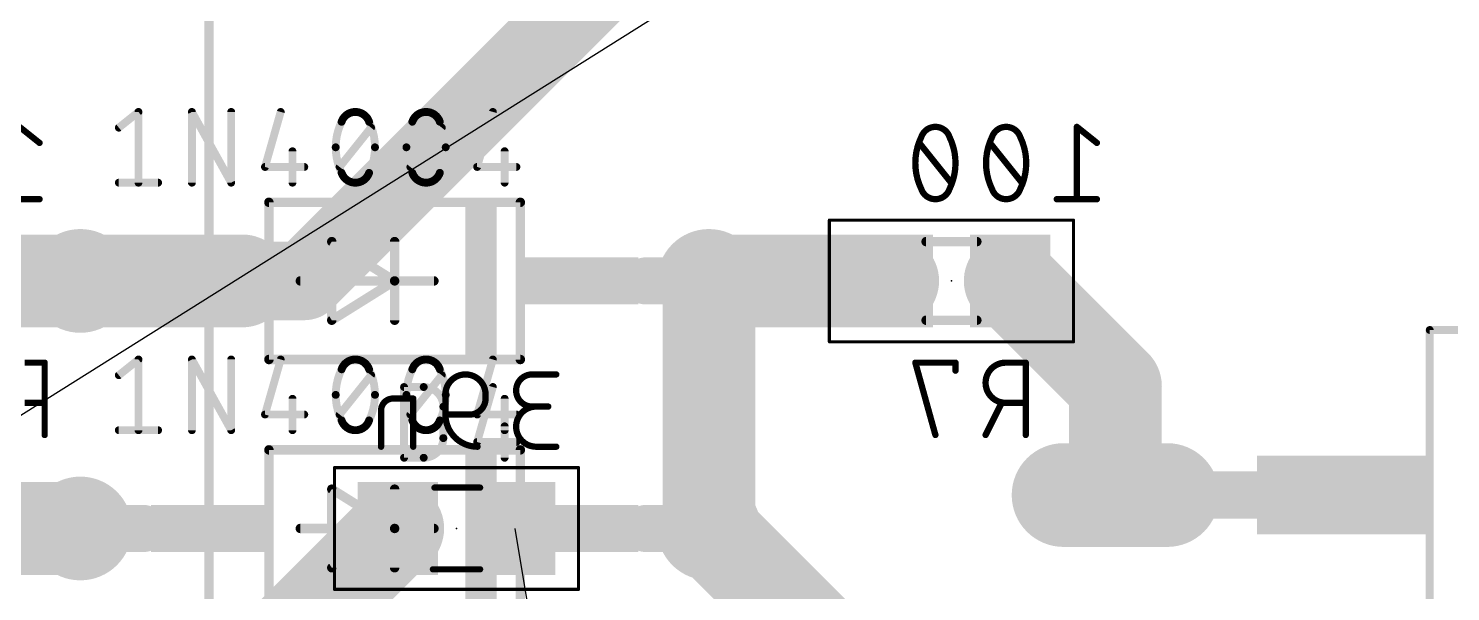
# Model space of a CAD drawing. Extents: x -92 to 260, y -27 to 208.
# Drawn here: x 132.08 to 155.07, y 108.98 to 118.08 of the extents above; entities that cross this region are included whole.
import ezdxf

# ---------------------------------------------------------------- set-up
doc = ezdxf.new("R2010")
doc.units = 0
for name, color, linetype in [('1', 12, 'CONTINUOUS'), ('121', 253, 'CONTINUOUS'), ('16', 132, 'CONTINUOUS'), ('17', 110, 'CONTINUOUS'), ('19', 53, 'CONTINUOUS'), ('21', 253, 'CONTINUOUS'), ('23', 53, 'CONTINUOUS'), ('24', 53, 'CONTINUOUS'), ('25', 253, 'CONTINUOUS'), ('26', 253, 'CONTINUOUS'), ('27', 253, 'CONTINUOUS'), ('28', 253, 'CONTINUOUS'), ('40', 132, 'CONTINUOUS'), ('51', 253, 'CONTINUOUS'), ('52', 253, 'CONTINUOUS')]:
    doc.layers.add(name, color=color, linetype=linetype)

# ---------------------------------------------------------------- blocks, each defined once
blk = doc.blocks.new('RECT')
blk.add_solid([(-0.5, -0.5), (0.5, -0.5), (-0.5, 0.5), (0.5, 0.5)])
blk = doc.blocks.new('ROUNDP')
at = {"const_width": 0.5}
blk.add_lwpolyline([(0, -0.25, 1), (0, 0.25, 1), (0, -0.25)], format="xyb", dxfattribs=at)
blk = doc.blocks.new('LONGP100')
at = {"const_width": 1}
blk.add_lwpolyline([(-0.5, 0), (0.5, 0)], dxfattribs=at)
at = {"const_width": 0.5}
for points in [[(-0.5, 0.25, 1), (-0.5, -0.25)], [(0.5, -0.25, 1), (0.5, 0.25)]]:
    blk.add_lwpolyline(points, format="xyb", dxfattribs=at)

msp = doc.modelspace()

# ---------------------------------------------------------------- linework, layer by layer
at = {"layer": '1'}
for points, const_width in [([(142.73, 120.19), (136.54, 114)], 1.27), ([(135.54, 114), (132.92, 114)], 1.5), ([(136.54, 114), (132.92, 114)], 1.27), ([(132.92, 110), (130.95, 110)], 1.5)]:
    msp.add_lwpolyline(points, dxfattribs=dict(at, const_width=const_width))
for points, const_width in [([(132.92, 114.375, 1), (132.92, 113.625)], 0.75), ([(135.54, 113.625, 1), (135.54, 114.375)], 0.75), ([(132.92, 114.3175, 1), (132.92, 113.6825)], 0.635), ([(136.3155, 114.2245, 1), (136.7645, 113.7755)], 0.635), ([(136.54, 113.6825, 1), (136.54, 114.3175)], 0.635), ([(132.92, 109.625, 1), (132.92, 110.375)], 0.75)]:
    msp.add_lwpolyline(points, format="xyb", dxfattribs=dict(at, const_width=const_width))
at = {"layer": '121', "const_width": 0.1524}
msp.add_lwpolyline([(135, 175), (135, 85)], dxfattribs=at)
at = {"layer": '16', "const_width": 1.5}
for points in [[(132.92, 114), (130.95, 114)], [(143.08, 110), (143.08, 114)], [(143.08, 114), (146.05, 114)], [(147.95, 114), (149.65, 112.3)], [(149.65, 112.3), (149.65, 110.54)], [(136.27, 108.22), (138.05, 110)], [(143.08, 110), (147, 106.08)]]:
    msp.add_lwpolyline(points, dxfattribs=at)
at = {"layer": '16', "const_width": 0.75}
for points in [[(132.92, 113.625, 1), (132.92, 114.375)], [(143.455, 114, 1), (142.705, 114)], [(143.08, 114.375, 1), (143.08, 113.625)], [(146.05, 113.625, 1), (146.05, 114.375)], [(148.2152, 114.2652, 1), (147.6848, 113.7348)], [(150.025, 112.3, 1), (149.275, 112.3)], [(149.3848, 112.0348, 1), (149.9152, 112.5652)], [(149.275, 110.54, 1), (150.025, 110.54)], [(138.3152, 109.7348, 1), (137.7848, 110.2652)], [(143.3452, 110.2652, 1), (142.8148, 109.7348)], [(142.705, 110, 1), (143.455, 110)]]:
    msp.add_lwpolyline(points, format="xyb", dxfattribs=at)
at = {"layer": '19'}
for p, q in [((145.27, 120.19), (129.05, 110)), ((140.95, 104), (139.95, 110))]:
    msp.add_line(p, q, dxfattribs=at)
at = {"layer": '21'}
for points, const_width in [([(135.968, 115.27), (140.032, 115.27)], 0.1524), ([(135.968, 115.27), (135.968, 112.73)], 0.1524), ([(140.032, 112.73), (140.032, 115.27)], 0.1524), ([(136.984, 113.365), (136.984, 114.635)], 0.1524), ([(136.984, 114.635), (138, 114)], 0.1524), ([(138, 114), (138, 114.635)], 0.1524), ([(138, 114), (136.476, 114)], 0.1524), ([(138, 114), (136.984, 113.365)], 0.1524), ([(138.635, 114), (138, 114)], 0.1524), ([(138, 113.365), (138, 114)], 0.1524), ([(154.73, 113.207), (154.73, 102.793)], 0.127), ([(154.73, 113.207), (167.176, 113.207)], 0.127), ([(140.032, 112.73), (135.968, 112.73)], 0.1524), ([(135.968, 111.27), (140.032, 111.27)], 0.1524), ([(135.968, 111.27), (135.968, 108.73)], 0.1524), ([(140.032, 108.73), (140.032, 111.27)], 0.1524), ([(136.984, 109.365), (136.984, 110.635)], 0.1524), ([(136.984, 110.635), (138, 110)], 0.1524), ([(138, 110), (138, 110.635)], 0.1524), ([(138, 110), (136.476, 110)], 0.1524), ([(138, 110), (136.984, 109.365)], 0.1524), ([(138.635, 110), (138, 110)], 0.1524), ([(138, 109.365), (138, 110)], 0.1524)]:
    msp.add_lwpolyline(points, dxfattribs=dict(at, const_width=const_width))
for points, const_width in [([(135.968, 115.3081, 1), (135.968, 115.2319)], 0.0762), ([(136.0061, 115.27, 1), (135.9299, 115.27)], 0.0762), ([(140.0701, 115.27, 1), (139.9939, 115.27)], 0.0762), ([(140.032, 115.2319, 1), (140.032, 115.3081)], 0.0762), ([(137.0221, 114.635, 1), (136.9459, 114.635)], 0.0762), ([(137.0042, 114.6673, 1), (136.9638, 114.6027)], 0.0762), ([(138.0381, 114.635, 1), (137.9619, 114.635)], 0.0762), ([(136.476, 114.0381, 1), (136.476, 113.9619)], 0.0762), ([(138, 114.0381, 1), (138, 113.9619)], 0.0762), ([(138.0381, 114, 1), (137.9619, 114)], 0.0762), ([(137.9619, 114, 1), (138.0381, 114)], 0.0762), ([(138.0202, 113.9677, 1), (137.9798, 114.0323)], 0.0762), ([(137.9798, 113.9677, 1), (138.0202, 114.0323)], 0.0762), ([(138, 113.9619, 1), (138, 114.0381)], 0.0762), ([(138.635, 113.9619, 1), (138.635, 114.0381)], 0.0762), ([(136.9638, 113.3973, 1), (137.0042, 113.3327)], 0.0762), ([(136.9459, 113.365, 1), (137.0221, 113.365)], 0.0762), ([(137.9619, 113.365, 1), (138.0381, 113.365)], 0.0762), ([(154.73, 113.2388, 1), (154.73, 113.1753)], 0.0635), ([(154.7618, 113.207, 1), (154.6983, 113.207)], 0.0635), ([(135.968, 112.7681, 1), (135.968, 112.6919)], 0.0762), ([(135.9299, 112.73, 1), (136.0061, 112.73)], 0.0762), ([(139.9939, 112.73, 1), (140.0701, 112.73)], 0.0762), ([(140.032, 112.6919, 1), (140.032, 112.7681)], 0.0762), ([(135.968, 111.3081, 1), (135.968, 111.2319)], 0.0762), ([(136.0061, 111.27, 1), (135.9299, 111.27)], 0.0762), ([(140.0701, 111.27, 1), (139.9939, 111.27)], 0.0762), ([(140.032, 111.2319, 1), (140.032, 111.3081)], 0.0762), ([(137.0221, 110.635, 1), (136.9459, 110.635)], 0.0762), ([(137.0042, 110.6673, 1), (136.9638, 110.6027)], 0.0762), ([(138.0381, 110.635, 1), (137.9619, 110.635)], 0.0762), ([(136.476, 110.0381, 1), (136.476, 109.9619)], 0.0762), ([(138, 110.0381, 1), (138, 109.9619)], 0.0762), ([(138.0381, 110, 1), (137.9619, 110)], 0.0762), ([(137.9619, 110, 1), (138.0381, 110)], 0.0762), ([(138.0202, 109.9677, 1), (137.9798, 110.0323)], 0.0762), ([(137.9798, 109.9677, 1), (138.0202, 110.0323)], 0.0762), ([(138, 109.9619, 1), (138, 110.0381)], 0.0762), ([(138.635, 109.9619, 1), (138.635, 110.0381)], 0.0762), ([(136.9638, 109.3973, 1), (137.0042, 109.3327)], 0.0762), ([(136.9459, 109.365, 1), (137.0221, 109.365)], 0.0762), ([(137.9619, 109.365, 1), (138.0381, 109.365)], 0.0762)]:
    msp.add_lwpolyline(points, format="xyb", dxfattribs=dict(at, const_width=const_width))
at = {"layer": '23'}
for p in [(138, 114), (138, 110)]:
    msp.add_point(p, dxfattribs=at)
at = {"layer": '24'}
for p in [(147, 114), (139, 110)]:
    msp.add_point(p, dxfattribs=at)
at = {"layer": '25'}
for points, const_width in [([(138.1524, 112.3173, 1), (138.1524, 112.2537)], 0.0635), ([(138.1841, 112.2855, 1), (138.1207, 112.2855)], 0.0635), ([(138.4699, 112.3173, 1), (138.4699, 112.2537)], 0.0635), ([(138.7874, 111.968, 0.4142), (138.4699, 112.2855)], 0.127), ([(138.4699, 112.2537, 1), (138.4699, 112.3173)], 0.0635), ([(139.618, 112.2768, 1), (139.557, 112.2942)], 0.0635), ([(138.8192, 111.968, 1), (138.7557, 111.968)], 0.0635), ([(138.7557, 111.968, 1), (138.8192, 111.968)], 0.0635), ([(139.8098, 111.6505, 1), (139.7463, 111.6505)], 0.0635), ([(138.4699, 111.1425, 0.4142), (138.7874, 111.46)], 0.127), ([(138.8192, 111.46, 1), (138.7557, 111.46)], 0.0635), ([(138.7557, 111.46, 1), (138.8192, 111.46)], 0.0635), ([(139.3335, 111.4283, 1), (139.3335, 111.3648)], 0.0635), ([(139.303, 111.4052, 1), (139.364, 111.3878)], 0.0635), ([(139.9685, 111.3648, 1), (139.9685, 111.4283)], 0.0635), ([(138.1524, 111.1743, 1), (138.1524, 111.1107)], 0.0635), ([(138.1207, 111.1425, 1), (138.1841, 111.1425)], 0.0635), ([(138.4699, 111.1743, 1), (138.4699, 111.1107)], 0.0635), ([(138.4699, 111.1107, 1), (138.4699, 111.1743)], 0.0635), ([(139.7463, 111.1425, 1), (139.8098, 111.1425)], 0.0635)]:
    msp.add_lwpolyline(points, format="xyb", dxfattribs=dict(at, const_width=const_width))
at = {"layer": '25', "const_width": 0.127}
for points in [[(138.1524, 111.1425), (138.1524, 112.2855)], [(138.1524, 112.2855), (138.4699, 112.2855)], [(139.5875, 112.2855), (139.3335, 111.3965)], [(138.7874, 111.968), (138.7874, 111.46)], [(139.778, 111.6505), (139.778, 111.1425)], [(139.3335, 111.3965), (139.9685, 111.3965)], [(138.4699, 111.1425), (138.1524, 111.1425)]]:
    msp.add_lwpolyline(points, dxfattribs=at)
at = {"layer": '26', "const_width": 0.1016}
for points in [[(132.3435, 112.6792), (132.019, 112.6792)], [(132.3435, 111.5108), (132.3435, 112.6792)], [(147.0649, 112.6792), (146.4158, 112.6792)], [(146.4158, 112.6792), (146.7404, 111.5108)], [(147.0649, 112.5494), (147.0649, 112.6792)], [(148.2005, 112.6792), (147.876, 112.6792)], [(148.2005, 111.5108), (148.2005, 112.6792)], [(132.019, 112.0301), (132.3435, 112.0301)], [(147.5514, 111.5108), (147.8111, 112.0301)], [(147.876, 112.0301), (148.2005, 112.0301)]]:
    msp.add_lwpolyline(points, dxfattribs=at)
at = {"layer": '26'}
for points, const_width in [([(132.3689, 112.6792, 1), (132.3181, 112.6792)], 0.0508), ([(132.3435, 112.6538, 1), (132.3435, 112.7046)], 0.0508), ([(146.4158, 112.7046, 1), (146.4158, 112.6538)], 0.0508), ([(146.4403, 112.686, 1), (146.3913, 112.6724)], 0.0508), ([(147.0903, 112.6792, 1), (147.0395, 112.6792)], 0.0508), ([(147.0649, 112.6538, 1), (147.0649, 112.7046)], 0.0508), ([(147.876, 112.6792, 1), (147.876, 112.0301)], 0.1016), ([(147.876, 112.7046, 1), (147.876, 112.6538)], 0.0508), ([(147.876, 112.6538, 1), (147.876, 112.7046)], 0.0508), ([(148.2259, 112.6792, 1), (148.1751, 112.6792)], 0.0508), ([(148.2005, 112.6538, 1), (148.2005, 112.7046)], 0.0508), ([(147.0395, 112.5494, 1), (147.0903, 112.5494)], 0.0508), ([(132.3435, 112.0047, 1), (132.3435, 112.0555)], 0.0508), ([(147.8338, 112.0187, 1), (147.7884, 112.0414)], 0.0508), ([(147.876, 112.0555, 1), (147.876, 112.0047)], 0.0508), ([(147.876, 112.0047, 1), (147.876, 112.0555)], 0.0508), ([(148.2005, 112.0047, 1), (148.2005, 112.0555)], 0.0508), ([(132.3181, 111.5108, 1), (132.3689, 111.5108)], 0.0508), ([(146.7159, 111.504, 1), (146.7648, 111.5176)], 0.0508), ([(147.5287, 111.5222, 1), (147.5742, 111.4994)], 0.0508), ([(148.1751, 111.5108, 1), (148.2259, 111.5108)], 0.0508)]:
    msp.add_lwpolyline(points, format="xyb", dxfattribs=dict(at, const_width=const_width))
at = {"layer": '27', "const_width": 0.127}
for points in [[(133.5423, 116.4765), (133.8598, 116.7305)], [(133.8598, 116.7305), (133.8598, 115.5875)], [(134.7234, 115.5875), (134.7234, 116.7305)], [(134.7234, 116.7305), (135.3584, 115.5875)], [(135.3584, 115.5875), (135.3584, 116.7305)], [(136.1585, 116.7305), (135.9045, 115.8415)], [(139.5875, 116.7305), (139.3335, 115.8415)], [(137.111, 115.8415), (137.619, 116.4765)], [(138.254, 115.8415), (138.762, 116.4765)], [(136.349, 116.0955), (136.349, 115.5875)], [(139.778, 116.0955), (139.778, 115.5875)], [(135.9045, 115.8415), (136.5395, 115.8415)], [(139.3335, 115.8415), (139.9685, 115.8415)], [(133.5423, 115.5875), (134.1773, 115.5875)], [(133.5423, 112.4765), (133.8598, 112.7305)], [(133.8598, 112.7305), (133.8598, 111.5875)], [(134.7234, 111.5875), (134.7234, 112.7305)], [(134.7234, 112.7305), (135.3584, 111.5875)], [(135.3584, 111.5875), (135.3584, 112.7305)], [(136.1585, 112.7305), (135.9045, 111.8415)], [(139.5875, 112.7305), (139.3335, 111.8415)], [(137.111, 111.8415), (137.619, 112.4765)], [(138.254, 111.8415), (138.762, 112.4765)], [(136.349, 112.0955), (136.349, 111.5875)], [(139.778, 112.0955), (139.778, 111.5875)], [(135.9045, 111.8415), (136.5395, 111.8415)], [(139.3335, 111.8415), (139.9685, 111.8415)], [(133.5423, 111.5875), (134.1773, 111.5875)]]:
    msp.add_lwpolyline(points, dxfattribs=at)
at = {"layer": '27'}
for points, const_width in [([(133.8915, 116.7305, 1), (133.8281, 116.7305)], 0.0635), ([(133.8796, 116.7057, 1), (133.84, 116.7553)], 0.0635), ([(134.7512, 116.7459, 1), (134.6956, 116.7151)], 0.0635), ([(134.7551, 116.7305, 1), (134.6917, 116.7305)], 0.0635), ([(135.3902, 116.7305, 1), (135.3267, 116.7305)], 0.0635), ([(136.189, 116.7218, 1), (136.128, 116.7392)], 0.0635), ([(137.365, 116.7305, 0.3205), (137.1428, 116.5718)], 0.127), ([(137.5873, 116.5718, 0.3205), (137.365, 116.7305)], 0.127), ([(137.365, 116.7623, 1), (137.365, 116.6988)], 0.0635), ([(137.365, 116.6988, 1), (137.365, 116.7623)], 0.0635), ([(138.508, 116.7305, 0.3205), (138.2858, 116.5718)], 0.127), ([(138.7303, 116.5718, 0.3205), (138.508, 116.7305)], 0.127), ([(138.508, 116.7623, 1), (138.508, 116.6988)], 0.0635), ([(138.508, 116.6988, 1), (138.508, 116.7623)], 0.0635), ([(139.618, 116.7218, 1), (139.557, 116.7392)], 0.0635), ([(137.1428, 116.5718, 0.1139), (137.0475, 116.159)], 0.127), ([(137.1127, 116.582, 1), (137.1728, 116.5615)], 0.0635), ([(137.1713, 116.5578, 1), (137.1142, 116.5857)], 0.0635), ([(137.6158, 116.5857, 1), (137.5587, 116.5578)], 0.0635), ([(137.6825, 116.159, 0.1139), (137.5873, 116.5718)], 0.127), ([(137.5572, 116.5615, 1), (137.6173, 116.582)], 0.0635), ([(137.6438, 116.4567, 1), (137.5942, 116.4963)], 0.0635), ([(138.2858, 116.5718, 0.1139), (138.1905, 116.159)], 0.127), ([(138.2557, 116.582, 1), (138.3158, 116.5615)], 0.0635), ([(138.3143, 116.5578, 1), (138.2572, 116.5857)], 0.0635), ([(138.7588, 116.5857, 1), (138.7017, 116.5578)], 0.0635), ([(138.8255, 116.159, 0.1139), (138.7303, 116.5718)], 0.127), ([(138.7002, 116.5615, 1), (138.7603, 116.582)], 0.0635), ([(138.7868, 116.4567, 1), (138.7372, 116.4963)], 0.0635), ([(133.5225, 116.5013, 1), (133.5621, 116.4517)], 0.0635), ([(136.3808, 116.0955, 1), (136.3173, 116.0955)], 0.0635), ([(137.0475, 116.159, 0.1139), (137.1428, 115.7463)], 0.127), ([(137.0793, 116.159, 1), (137.0158, 116.159)], 0.0635), ([(137.0158, 116.159, 1), (137.0793, 116.159)], 0.0635), ([(137.5873, 115.7463, 0.1139), (137.6825, 116.159)], 0.127), ([(137.7142, 116.159, 1), (137.6508, 116.159)], 0.0635), ([(137.6508, 116.159, 1), (137.7142, 116.159)], 0.0635), ([(138.1905, 116.159, 0.1139), (138.2858, 115.7463)], 0.127), ([(138.2223, 116.159, 1), (138.1588, 116.159)], 0.0635), ([(138.1588, 116.159, 1), (138.2223, 116.159)], 0.0635), ([(138.7303, 115.7463, 0.1139), (138.8255, 116.159)], 0.127), ([(138.8572, 116.159, 1), (138.7938, 116.159)], 0.0635), ([(138.7938, 116.159, 1), (138.8572, 116.159)], 0.0635), ([(139.8098, 116.0955, 1), (139.7463, 116.0955)], 0.0635), ([(135.9045, 115.8733, 1), (135.9045, 115.8098)], 0.0635), ([(135.874, 115.8502, 1), (135.935, 115.8328)], 0.0635), ([(136.5395, 115.8098, 1), (136.5395, 115.8733)], 0.0635), ([(137.0862, 115.8613, 1), (137.1358, 115.8217)], 0.0635), ([(138.2292, 115.8613, 1), (138.2788, 115.8217)], 0.0635), ([(139.3335, 115.8733, 1), (139.3335, 115.8098)], 0.0635), ([(139.303, 115.8502, 1), (139.364, 115.8328)], 0.0635), ([(139.9685, 115.8098, 1), (139.9685, 115.8733)], 0.0635), ([(133.5423, 115.6193, 1), (133.5423, 115.5558)], 0.0635), ([(133.8281, 115.5875, 1), (133.8915, 115.5875)], 0.0635), ([(134.1773, 115.5558, 1), (134.1773, 115.6193)], 0.0635), ([(134.6917, 115.5875, 1), (134.7551, 115.5875)], 0.0635), ([(135.3267, 115.5875, 1), (135.3902, 115.5875)], 0.0635), ([(135.3306, 115.5721, 1), (135.3862, 115.6029)], 0.0635), ([(136.3173, 115.5875, 1), (136.3808, 115.5875)], 0.0635), ([(137.1728, 115.7565, 1), (137.1127, 115.736)], 0.0635), ([(137.1428, 115.7463, 0.3205), (137.365, 115.5875)], 0.127), ([(137.1142, 115.7323, 1), (137.1713, 115.7602)], 0.0635), ([(137.365, 115.5875, 0.3205), (137.5873, 115.7463)], 0.127), ([(137.365, 115.6193, 1), (137.365, 115.5558)], 0.0635), ([(137.365, 115.5558, 1), (137.365, 115.6193)], 0.0635), ([(137.5587, 115.7602, 1), (137.6158, 115.7323)], 0.0635), ([(137.6173, 115.736, 1), (137.5572, 115.7565)], 0.0635), ([(138.3158, 115.7565, 1), (138.2557, 115.736)], 0.0635), ([(138.2858, 115.7463, 0.3205), (138.508, 115.5875)], 0.127), ([(138.2572, 115.7323, 1), (138.3143, 115.7602)], 0.0635), ([(138.508, 115.5875, 0.3205), (138.7303, 115.7463)], 0.127), ([(138.508, 115.6193, 1), (138.508, 115.5558)], 0.0635), ([(138.508, 115.5558, 1), (138.508, 115.6193)], 0.0635), ([(138.7017, 115.7602, 1), (138.7588, 115.7323)], 0.0635), ([(138.7603, 115.736, 1), (138.7002, 115.7565)], 0.0635), ([(139.7463, 115.5875, 1), (139.8098, 115.5875)], 0.0635), ([(133.8915, 112.7305, 1), (133.8281, 112.7305)], 0.0635), ([(133.8796, 112.7057, 1), (133.84, 112.7553)], 0.0635), ([(134.7512, 112.7459, 1), (134.6956, 112.7151)], 0.0635), ([(134.7551, 112.7305, 1), (134.6917, 112.7305)], 0.0635), ([(135.3902, 112.7305, 1), (135.3267, 112.7305)], 0.0635), ([(136.189, 112.7218, 1), (136.128, 112.7392)], 0.0635), ([(137.1428, 112.5718, 0.1139), (137.0475, 112.159)], 0.127), ([(137.365, 112.7305, 0.3205), (137.1428, 112.5718)], 0.127), ([(137.1713, 112.5578, 1), (137.1142, 112.5857)], 0.0635), ([(137.5873, 112.5718, 0.3205), (137.365, 112.7305)], 0.127), ([(137.365, 112.7623, 1), (137.365, 112.6988)], 0.0635), ([(137.365, 112.6988, 1), (137.365, 112.7623)], 0.0635), ([(137.6158, 112.5857, 1), (137.5587, 112.5578)], 0.0635), ([(137.6825, 112.159, 0.1139), (137.5873, 112.5718)], 0.127), ([(138.2858, 112.5718, 0.1139), (138.1905, 112.159)], 0.127), ([(138.508, 112.7305, 0.3205), (138.2858, 112.5718)], 0.127), ([(138.3143, 112.5578, 1), (138.2572, 112.5857)], 0.0635), ([(138.7303, 112.5718, 0.3205), (138.508, 112.7305)], 0.127), ([(138.508, 112.7623, 1), (138.508, 112.6988)], 0.0635), ([(138.508, 112.6988, 1), (138.508, 112.7623)], 0.0635), ([(138.7588, 112.5857, 1), (138.7017, 112.5578)], 0.0635), ([(138.8255, 112.159, 0.1139), (138.7303, 112.5718)], 0.127), ([(139.618, 112.7218, 1), (139.557, 112.7392)], 0.0635), ([(133.5225, 112.5013, 1), (133.5621, 112.4517)], 0.0635), ([(137.1127, 112.582, 1), (137.1728, 112.5615)], 0.0635), ([(137.5572, 112.5615, 1), (137.6173, 112.582)], 0.0635), ([(137.6438, 112.4567, 1), (137.5942, 112.4963)], 0.0635), ([(138.2557, 112.582, 1), (138.3158, 112.5615)], 0.0635), ([(138.7002, 112.5615, 1), (138.7603, 112.582)], 0.0635), ([(138.7868, 112.4567, 1), (138.7372, 112.4963)], 0.0635), ([(137.0475, 112.159, 0.1139), (137.1428, 111.7463)], 0.127), ([(137.0793, 112.159, 1), (137.0158, 112.159)], 0.0635), ([(137.0158, 112.159, 1), (137.0793, 112.159)], 0.0635), ([(137.5873, 111.7463, 0.1139), (137.6825, 112.159)], 0.127), ([(137.7142, 112.159, 1), (137.6508, 112.159)], 0.0635), ([(137.6508, 112.159, 1), (137.7142, 112.159)], 0.0635), ([(138.1905, 112.159, 0.1139), (138.2858, 111.7463)], 0.127), ([(138.2223, 112.159, 1), (138.1588, 112.159)], 0.0635), ([(138.1588, 112.159, 1), (138.2223, 112.159)], 0.0635), ([(138.7303, 111.7463, 0.1139), (138.8255, 112.159)], 0.127), ([(138.8572, 112.159, 1), (138.7938, 112.159)], 0.0635), ([(138.7938, 112.159, 1), (138.8572, 112.159)], 0.0635), ([(136.3808, 112.0955, 1), (136.3173, 112.0955)], 0.0635), ([(139.8098, 112.0955, 1), (139.7463, 112.0955)], 0.0635), ([(135.9045, 111.8733, 1), (135.9045, 111.8098)], 0.0635), ([(135.874, 111.8502, 1), (135.935, 111.8328)], 0.0635), ([(136.5395, 111.8098, 1), (136.5395, 111.8733)], 0.0635), ([(137.0862, 111.8613, 1), (137.1358, 111.8217)], 0.0635), ([(137.1728, 111.7565, 1), (137.1127, 111.736)], 0.0635), ([(137.1428, 111.7463, 0.3205), (137.365, 111.5875)], 0.127), ([(137.1142, 111.7323, 1), (137.1713, 111.7602)], 0.0635), ([(137.365, 111.5875, 0.3205), (137.5873, 111.7463)], 0.127), ([(137.5587, 111.7602, 1), (137.6158, 111.7323)], 0.0635), ([(137.6173, 111.736, 1), (137.5572, 111.7565)], 0.0635), ([(138.2292, 111.8613, 1), (138.2788, 111.8217)], 0.0635), ([(138.3158, 111.7565, 1), (138.2557, 111.736)], 0.0635), ([(138.2858, 111.7463, 0.3205), (138.508, 111.5875)], 0.127), ([(138.2572, 111.7323, 1), (138.3143, 111.7602)], 0.0635), ([(138.508, 111.5875, 0.3205), (138.7303, 111.7463)], 0.127), ([(138.7017, 111.7602, 1), (138.7588, 111.7323)], 0.0635), ([(138.7603, 111.736, 1), (138.7002, 111.7565)], 0.0635), ([(139.3335, 111.8733, 1), (139.3335, 111.8098)], 0.0635), ([(139.303, 111.8502, 1), (139.364, 111.8328)], 0.0635), ([(139.9685, 111.8098, 1), (139.9685, 111.8733)], 0.0635), ([(133.5423, 111.6193, 1), (133.5423, 111.5558)], 0.0635), ([(133.8281, 111.5875, 1), (133.8915, 111.5875)], 0.0635), ([(134.1773, 111.5558, 1), (134.1773, 111.6193)], 0.0635), ([(134.6917, 111.5875, 1), (134.7551, 111.5875)], 0.0635), ([(135.3267, 111.5875, 1), (135.3902, 111.5875)], 0.0635), ([(135.3306, 111.5721, 1), (135.3862, 111.6029)], 0.0635), ([(136.3173, 111.5875, 1), (136.3808, 111.5875)], 0.0635), ([(137.365, 111.6193, 1), (137.365, 111.5558)], 0.0635), ([(137.365, 111.5558, 1), (137.365, 111.6193)], 0.0635), ([(138.508, 111.6193, 1), (138.508, 111.5558)], 0.0635), ([(138.508, 111.5558, 1), (138.508, 111.6193)], 0.0635), ([(139.7463, 111.5875, 1), (139.8098, 111.5875)], 0.0635)]:
    msp.add_lwpolyline(points, format="xyb", dxfattribs=dict(at, const_width=const_width))
at = {"layer": '28', "const_width": 0.1016}
for points in [[(132.2614, 116.2296), (131.9369, 116.4892)], [(149.3509, 116.2296), (149.0264, 116.4892)], [(149.0264, 116.4892), (149.0264, 115.3208)], [(147, 115.5804), (146.4807, 116.2296)], [(148.143, 115.5804), (147.6237, 116.2296)], [(132.2614, 115.3208), (131.6123, 115.3208)], [(149.3509, 115.3208), (148.7018, 115.3208)], [(140.6129, 112.4892), (140.2234, 112.4892)], [(138.8208, 112.1646), (138.8208, 111.8401)], [(139.4699, 112.0997), (139.4699, 112.1646)], [(137.7808, 111.905), (137.7808, 111.3208)], [(138.3001, 112.0997), (137.9755, 112.0997)], [(138.3001, 111.3208), (138.3001, 112.0997)], [(140.2234, 111.9699), (140.4831, 111.9699)], [(138.8208, 111.8401), (139.2103, 111.8401)], [(140.6129, 111.3208), (140.2883, 111.3208)]]:
    msp.add_lwpolyline(points, dxfattribs=at)
at = {"layer": '28'}
for points, const_width in [([(146.7404, 116.4892, 0.3205), (146.5132, 116.3269)], 0.1016), ([(146.9675, 116.3269, 0.3205), (146.7404, 116.4892)], 0.1016), ([(146.7404, 116.5146, 1), (146.7404, 116.4638)], 0.0508), ([(146.7404, 116.4638, 1), (146.7404, 116.5146)], 0.0508), ([(147.8834, 116.4892, 0.3205), (147.6562, 116.3269)], 0.1016), ([(148.1105, 116.3269, 0.3205), (147.8834, 116.4892)], 0.1016), ([(147.8834, 116.5146, 1), (147.8834, 116.4638)], 0.0508), ([(147.8834, 116.4638, 1), (147.8834, 116.5146)], 0.0508), ([(149.0422, 116.509, 1), (149.0105, 116.4694)], 0.0508), ([(149.0517, 116.4892, 1), (149.001, 116.4892)], 0.0508), ([(146.5132, 116.3269, 0.1139), (146.4158, 115.905)], 0.1016), ([(146.4891, 116.3352, 1), (146.5372, 116.3187)], 0.0508), ([(146.536, 116.3158, 1), (146.4903, 116.3381)], 0.0508), ([(146.9904, 116.3381, 1), (146.9447, 116.3158)], 0.0508), ([(147.0649, 115.905, 0.1139), (146.9675, 116.3269)], 0.1016), ([(146.9435, 116.3187, 1), (146.9916, 116.3352)], 0.0508), ([(147.6562, 116.3269, 0.1139), (147.5588, 115.905)], 0.1016), ([(147.6321, 116.3352, 1), (147.6802, 116.3187)], 0.0508), ([(147.679, 116.3158, 1), (147.6333, 116.3381)], 0.0508), ([(148.1334, 116.3381, 1), (148.0877, 116.3158)], 0.0508), ([(148.2079, 115.905, 0.1139), (148.1105, 116.3269)], 0.1016), ([(148.0865, 116.3187, 1), (148.1346, 116.3352)], 0.0508), ([(132.2456, 116.2097, 1), (132.2773, 116.2494)], 0.0508), ([(146.5005, 116.2454, 1), (146.4609, 116.2137)], 0.0508), ([(147.6435, 116.2454, 1), (147.6039, 116.2137)], 0.0508), ([(149.335, 116.2097, 1), (149.3668, 116.2494)], 0.0508), ([(146.4158, 115.905, 0.1139), (146.5132, 115.4831)], 0.1016), ([(146.4412, 115.905, 1), (146.3904, 115.905)], 0.0508), ([(146.3904, 115.905, 1), (146.4412, 115.905)], 0.0508), ([(146.9675, 115.4831, 0.1139), (147.0649, 115.905)], 0.1016), ([(147.0903, 115.905, 1), (147.0395, 115.905)], 0.0508), ([(147.0395, 115.905, 1), (147.0903, 115.905)], 0.0508), ([(147.5588, 115.905, 0.1139), (147.6562, 115.4831)], 0.1016), ([(147.5842, 115.905, 1), (147.5334, 115.905)], 0.0508), ([(147.5334, 115.905, 1), (147.5842, 115.905)], 0.0508), ([(148.1105, 115.4831, 0.1139), (148.2079, 115.905)], 0.1016), ([(148.2333, 115.905, 1), (148.1825, 115.905)], 0.0508), ([(148.1825, 115.905, 1), (148.2333, 115.905)], 0.0508), ([(146.9802, 115.5646, 1), (147.0198, 115.5963)], 0.0508), ([(148.1232, 115.5646, 1), (148.1628, 115.5963)], 0.0508), ([(146.5372, 115.4913, 1), (146.4891, 115.4748)], 0.0508), ([(146.5132, 115.4831, 0.3205), (146.7404, 115.3208)], 0.1016), ([(146.4903, 115.4719, 1), (146.536, 115.4942)], 0.0508), ([(146.7404, 115.3208, 0.3205), (146.9675, 115.4831)], 0.1016), ([(146.9447, 115.4942, 1), (146.9904, 115.4719)], 0.0508), ([(146.9916, 115.4748, 1), (146.9435, 115.4913)], 0.0508), ([(147.6802, 115.4913, 1), (147.6321, 115.4748)], 0.0508), ([(147.6562, 115.4831, 0.3205), (147.8834, 115.3208)], 0.1016), ([(147.6333, 115.4719, 1), (147.679, 115.4942)], 0.0508), ([(147.8834, 115.3208, 0.3205), (148.1105, 115.4831)], 0.1016), ([(148.0877, 115.4942, 1), (148.1334, 115.4719)], 0.0508), ([(148.1346, 115.4748, 1), (148.0865, 115.4913)], 0.0508), ([(132.2614, 115.2954, 1), (132.2614, 115.3462)], 0.0508), ([(146.7404, 115.3462, 1), (146.7404, 115.2954)], 0.0508), ([(146.7404, 115.2954, 1), (146.7404, 115.3462)], 0.0508), ([(147.8834, 115.3462, 1), (147.8834, 115.2954)], 0.0508), ([(147.8834, 115.2954, 1), (147.8834, 115.3462)], 0.0508), ([(148.7018, 115.3462, 1), (148.7018, 115.2954)], 0.0508), ([(149.001, 115.3208, 1), (149.0517, 115.3208)], 0.0508), ([(149.3509, 115.2954, 1), (149.3509, 115.3462)], 0.0508), ([(139.4699, 112.1646, 1), (138.8208, 112.1646)], 0.1016), ([(140.2234, 112.4892, 1), (140.2234, 111.9699)], 0.1016), ([(140.2234, 112.5146, 1), (140.2234, 112.4638)], 0.0508), ([(140.2234, 112.4638, 1), (140.2234, 112.5146)], 0.0508), ([(140.6129, 112.4638, 1), (140.6129, 112.5146)], 0.0508), ([(138.8462, 112.1646, 1), (138.7954, 112.1646)], 0.0508), ([(138.7954, 112.1646, 1), (138.8462, 112.1646)], 0.0508), ([(139.4953, 112.1646, 1), (139.4445, 112.1646)], 0.0508), ([(139.4445, 112.1646, 1), (139.4953, 112.1646)], 0.0508), ([(137.9755, 112.0997, 0.4142), (137.7808, 111.905)], 0.1016), ([(137.8062, 111.905, 1), (137.7554, 111.905)], 0.0508), ([(137.9755, 112.1251, 1), (137.9755, 112.0743)], 0.0508), ([(137.9755, 112.0743, 1), (137.9755, 112.1251)], 0.0508), ([(138.3255, 112.0997, 1), (138.2747, 112.0997)], 0.0508), ([(138.3001, 112.0743, 1), (138.3001, 112.1251)], 0.0508), ([(139.2103, 111.8401, 0.4142), (139.4699, 112.0997)], 0.1016), ([(139.4953, 112.0997, 1), (139.4445, 112.0997)], 0.0508), ([(139.4445, 112.0997, 1), (139.4953, 112.0997)], 0.0508), ([(140.2883, 111.9699, 1), (140.2883, 111.3208)], 0.1016), ([(140.2234, 111.9953, 1), (140.2234, 111.9445)], 0.0508), ([(140.2234, 111.9445, 1), (140.2234, 111.9953)], 0.0508), ([(140.2883, 111.9445, 1), (140.2883, 111.9953)], 0.0508), ([(140.4831, 111.9445, 1), (140.4831, 111.9953)], 0.0508), ([(137.7554, 111.905, 1), (137.8062, 111.905)], 0.0508), ([(138.8208, 111.8655, 1), (138.8208, 111.8147)], 0.0508), ([(138.8208, 111.8401, 0.4142), (139.3401, 111.3208)], 0.1016), ([(138.8462, 111.8401, 1), (138.7954, 111.8401)], 0.0508), ([(138.7954, 111.8401, 1), (138.8462, 111.8401)], 0.0508), ([(139.2103, 111.8655, 1), (139.2103, 111.8147)], 0.0508), ([(139.2103, 111.8147, 1), (139.2103, 111.8655)], 0.0508), ([(137.7554, 111.3208, 1), (137.8062, 111.3208)], 0.0508), ([(138.2747, 111.3208, 1), (138.3255, 111.3208)], 0.0508), ([(139.3401, 111.2954, 1), (139.3401, 111.3462)], 0.0508), ([(140.2883, 111.3462, 1), (140.2883, 111.2954)], 0.0508), ([(140.2883, 111.2954, 1), (140.2883, 111.3462)], 0.0508), ([(140.6129, 111.2954, 1), (140.6129, 111.3462)], 0.0508)]:
    msp.add_lwpolyline(points, format="xyb", dxfattribs=dict(at, const_width=const_width))
at = {"layer": '40', "const_width": 0.0508}
for points in [[(148.973, 114.983), (145.027, 114.983)], [(145.027, 114.983), (145.027, 113.017)], [(148.973, 113.017), (148.973, 114.983)], [(145.027, 113.017), (148.973, 113.017)], [(140.973, 110.983), (137.027, 110.983)], [(137.027, 110.983), (137.027, 109.017)], [(140.973, 109.017), (140.973, 110.983)], [(137.027, 109.017), (140.973, 109.017)]]:
    msp.add_lwpolyline(points, dxfattribs=at)
at = {"layer": '40', "const_width": 0.0254}
for points in [[(145.027, 114.9957, 1), (145.027, 114.9703)], [(145.0397, 114.983, 1), (145.0143, 114.983)], [(148.9857, 114.983, 1), (148.9603, 114.983)], [(148.973, 114.9703, 1), (148.973, 114.9957)], [(145.027, 113.0297, 1), (145.027, 113.0043)], [(145.0143, 113.017, 1), (145.0397, 113.017)], [(148.9603, 113.017, 1), (148.9857, 113.017)], [(148.973, 113.0043, 1), (148.973, 113.0297)], [(137.027, 110.9957, 1), (137.027, 110.9703)], [(137.0397, 110.983, 1), (137.0143, 110.983)], [(140.9857, 110.983, 1), (140.9603, 110.983)], [(140.973, 110.9703, 1), (140.973, 110.9957)], [(137.027, 109.0297, 1), (137.027, 109.0043)], [(137.0143, 109.017, 1), (137.0397, 109.017)], [(140.9603, 109.017, 1), (140.9857, 109.017)], [(140.973, 109.0043, 1), (140.973, 109.0297)]]:
    msp.add_lwpolyline(points, format="xyb", dxfattribs=at)
at = {"layer": '51', "const_width": 0.762}
for points in [[(132.92, 114), (133.936, 114)], [(143.08, 114), (142.064, 114)], [(132.92, 110), (133.936, 110)], [(143.08, 110), (142.064, 110)]]:
    msp.add_lwpolyline(points, dxfattribs=at)
at = {"layer": '51', "const_width": 0.381}
for points in [[(132.92, 114.1905, 1), (132.92, 113.8095)], [(133.936, 113.8095, 1), (133.936, 114.1905)], [(142.064, 114.1905, 1), (142.064, 113.8095)], [(143.08, 113.8095, 1), (143.08, 114.1905)], [(132.92, 110.1905, 1), (132.92, 109.8095)], [(133.936, 109.8095, 1), (133.936, 110.1905)], [(142.064, 110.1905, 1), (142.064, 109.8095)], [(143.08, 109.8095, 1), (143.08, 110.1905)]]:
    msp.add_lwpolyline(points, format="xyb", dxfattribs=at)
at = {"layer": '52'}
for points, const_width in [([(146.59, 114.635), (147.41, 114.635)], 0.1524), ([(146.59, 113.365), (147.41, 113.365)], 0.1524), ([(138.644, 110.66), (139.381, 110.66)], 0.1016), ([(138.619, 109.34), (139.381, 109.34)], 0.1016)]:
    msp.add_lwpolyline(points, dxfattribs=dict(at, const_width=const_width))
for points, const_width in [([(146.59, 114.6731, 1), (146.59, 114.5969)], 0.0762), ([(147.41, 114.5969, 1), (147.41, 114.6731)], 0.0762), ([(146.59, 113.4031, 1), (146.59, 113.3269)], 0.0762), ([(147.41, 113.3269, 1), (147.41, 113.4031)], 0.0762), ([(138.644, 110.6854, 1), (138.644, 110.6346)], 0.0508), ([(139.381, 110.6346, 1), (139.381, 110.6854)], 0.0508), ([(138.619, 109.3654, 1), (138.619, 109.3146)], 0.0508), ([(139.381, 109.3146, 1), (139.381, 109.3654)], 0.0508)]:
    msp.add_lwpolyline(points, format="xyb", dxfattribs=dict(at, const_width=const_width))

# ---------------------------------------------------------------- block references
at = {"layer": '16', "xscale": 1.3, "yscale": 1.5}
for p in [(146.05, 114), (147.95, 114), (138.05, 110), (139.95, 110)]:
    msp.add_blockref('RECT', p, dxfattribs=at)
at = {"layer": '17', "xscale": 1.6764, "yscale": 1.6764, "rotation": 180}
for p in [(132.92, 114), (132.92, 114), (143.08, 114), (143.08, 114), (132.92, 110), (132.92, 110), (143.08, 110), (143.08, 110)]:
    msp.add_blockref('ROUNDP', p, dxfattribs=at)
at = {"layer": '17', "xscale": 1.6764, "yscale": 1.6764}
msp.add_blockref('LONGP100', (149.65, 110.54), dxfattribs=at)
msp.add_blockref('LONGP100', (149.65, 110.54), dxfattribs=at)
at = {"layer": '21'}
for p, xscale, yscale, rotation in [((139.397, 114), 0.508, 2.54, 180), ((135.0155, 114), 1.905, 0.762, 180), ((140.9845, 114), 1.905, 0.762, 180), ((139.397, 110), 0.508, 2.54, 180), ((153.333, 110.54), 1.27, 2.794, 270), ((151.6185, 110.54), 0.762, 0.635, 270), ((135.0155, 110), 1.905, 0.762, 180), ((140.9845, 110), 1.905, 0.762, 180)]:
    msp.add_blockref('RECT', p, dxfattribs=dict(at, xscale=xscale, yscale=yscale, rotation=rotation))
at = {"layer": '51', "xscale": 0.762, "yscale": 1.905, "rotation": 270}
msp.add_blockref('RECT', (150.3485, 110.54), dxfattribs=at)
at = {"layer": '52'}
for p, xscale, yscale in [((146.2582, 113.9985), 0.65, 1.4), ((147.7314, 113.9985), 0.65, 1.4), ((138.2828, 109.9989), 0.7501, 1.4501), ((139.7306, 109.9989), 0.7501, 1.4501)]:
    msp.add_blockref('RECT', p, dxfattribs=dict(at, xscale=xscale, yscale=yscale))

doc.saveas('drawing.dxf')
